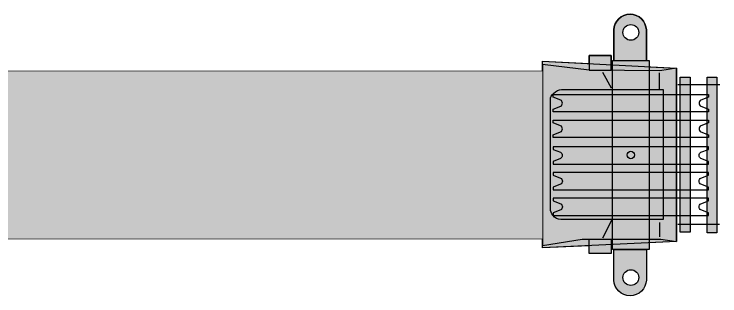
# Model space of a CAD drawing. Header units: millimetres. Extents: x 36329 to 47287, y -30710 to -18789.
# Drawn here: x 45774 to 47266, y -27549 to -26953 of the extents above; entities that cross this region are included whole.
import ezdxf

# ---------------------------------------------------------------- set-up
doc = ezdxf.new("R2010")
doc.units = ezdxf.units.MM
doc.set_wipeout_variables(frame=1)
doc.layers.add('LTM-1040-2.1', color=251, linetype='Continuous')
doc.layers.add('LTM-1040-2.1 Штрих', color=41, linetype='Continuous', lineweight=15)

# ---------------------------------------------------------------- blocks, each defined once
blk = doc.blocks.new('BLOCK-20171129.200241')
at = {"color": 0, "linetype": 'ByBlock', "lineweight": -2, "transparency": 16777216}
blk.add_lwpolyline([(148.1906347566764, -6.608006865393691, -0.5504970467297998), (148.1906347566764, 6.608006865393691), (164.0886951102002, 12.79369584101369), (164.0886951102002, 18.4475835019075), (-164.0886951102002, 18.4475835019075), (-164.0886951102002, 12.79369584101369), (-148.1906347566764, 6.608006865393691, -0.5504970467297998), (-148.1906347566764, -6.608006865393691), (-164.0886951102002, -12.79369584101369), (-164.0886951102002, -18.4475835019075), (164.0886951102002, -18.4475835019075), (164.0886951102002, -12.79369584101369)], format="xyb", close=True, dxfattribs=at)
blk = doc.blocks.new('BLOCK-20171130.101911')
at = {"color": 0, "linetype": 'ByBlock', "lineweight": -2, "transparency": 16777216}
for points in [[(-160.3660859077354, -163.295191569654), (-181.022368550206, -163.295191569654), (-181.022368550206, 165.1061149937523), (-160.3660859077354, 165.1061149937523)], [(-103.2702173951257, -163.295191569654), (-124.4862908951109, -163.295191569654), (-124.4862908951109, 163.9585437357964), (-103.2702173951257, 163.9585437357964)]]:
    blk.add_lwpolyline(points, close=True, dxfattribs=at)
at = {"color": 0, "linetype": 'ByBlock', "lineweight": -2}
blk.add_wipeout([(-95.55070146989601, 183.8479129034855), (-38.141350077108655, 186.55547278229653), (-38.141350077108655, 200.54927313753387), (-32.090010907282675, 200.56326790898277), (-32.090010907282675, 265.27509103812883), (-32.09001090728276, 265.27509103812883), (-27.28190528950401, 281.84344307859635), (-15.029503098755868, 293.98868122054864), (1.5804470170306217, 298.6510546632992), (18.36339901831863, 294.6559712985817), (31.0912224869453, 283.0099127928013), (36.557395855037385, 266.64687158162826), (36.624316853158234, 265.27509103812883), (36.624316853158234, 200.56326790898277), (39.3337046035376, 200.54927313753387), (39.3337046035376, 190.20937836689018), (41.97031954243718, 190.33372732139412), (41.97031954243718, 209.23442829194357), (88.71285614527007, 209.23442829194357), (88.71285614527007, 192.53821515602897), (187.535535177376, 197.19892485527782), (187.535535177376, -197.3136819810901), (88.71285614527007, -192.1937409278131), (88.71285614527007, -209.1952429319066), (41.97031954243718, -209.1952429319066), (41.97031954243718, -189.7720394071593), (39.3337046035376, -189.63543803994696), (39.3337046035376, -198.7523444848851), (36.624316853158234, -198.7523444848851), (36.624316853158234, -263.4641676140313), (36.624316853158234, -263.4641676140313), (31.81621123537957, -280.03251965449886), (19.563809044631398, -292.17775779645103), (2.9538589288448804, -296.8401312392016), (-13.829093072443158, -292.84504787448395), (-26.556916541069768, -281.1989893687035), (-32.02308990916188, -264.83594815753065), (-32.090010907282675, -263.4641676140313), (-32.090010907282675, -198.7523444848851), (-38.141350077108655, -198.7523444848851), (-38.141350077108655, -185.62150402247875), (-95.55070146989601, -182.64716151409112)], dxfattribs=at)
at = {"layer": 'LTM-1040-2.1 Штрих'}
h = blk.add_hatch(color=256, dxfattribs=at)
h.dxf.hatch_style = 1
h.paths.add_polyline_path([(-160.3660859077354, -163.295191569654), (-181.022368550206, -163.295191569654), (-181.022368550206, 165.1061149937523), (-160.3660859077354, 165.1061149937523)])
h.paths.add_polyline_path([(-103.2702173951257, -163.295191569654), (-124.4862908951109, -163.295191569654), (-124.4862908951109, 163.9585437357964), (-103.2702173951257, 163.9585437357964)])
edge = h.paths.add_edge_path()
edge.add_line((-95.55070146989601, -182.6471615140908), (-95.55070146989601, 183.8479129034858))
edge.add_line((-95.55070146989601, 183.8479129034895), (-38.14135007710865, 186.5554727823005))
edge.add_line((-38.14135007710865, 186.5554727822964), (-38.14135007710865, 200.5492731375339))
edge.add_line((-38.14135007710865, 200.5492731375343), (-32.0900109072827, 200.5632679089831))
edge.add_line((-32.0900109072827, 200.5632679089831), (-32.0900109072827, 265.2750910381292))
edge.add_arc((2.267152972937765, 264.2865323607693), 34.37138283733879, 1.6481167486829804, 178.351883251317, ccw=False)
edge.add_line((36.62431685315823, 265.2750910381292), (36.62431685315823, 200.5632679089831))
edge.add_line((36.62431685315823, 200.5632679089831), (39.33370460353763, 200.5492731375343))
edge.add_line((39.33370460353763, 200.5492731375343), (39.33370460353763, 190.2093783668905))
edge.add_line((39.33370460353763, 190.2093783668897), (41.97031954243721, 190.3337273213936))
edge.add_line((41.97031954243721, 190.3337273213911), (41.97031954243721, 209.2344282919406))
edge.add_line((41.97031954243721, 209.2344282919439), (88.71285614527005, 209.2344282919439))
edge.add_line((88.71285614527005, 209.2344282919439), (88.71285614527005, 192.5382151560293))
edge.add_line((88.71285614527005, 192.5382151560261), (187.535535177376, 197.198924855275))
edge.add_line((187.535535177376, 197.1989248552782), (187.535535177376, -197.3136819810898))
edge.add_line((187.535535177376, -197.3136819810898), (88.71285614527005, -192.1937409278128))
edge.add_line((88.71285614527005, -192.1937409278107), (88.71285614527005, -209.1952429319042))
edge.add_line((88.71285614527005, -209.1952429319063), (41.97031954243721, -209.1952429319063))
edge.add_line((41.97031954243721, -209.1952429319063), (41.97031954243721, -189.7720394071589))
edge.add_line((41.97031954243721, -189.7720394071584), (39.33370460353763, -189.6354380399462))
edge.add_line((39.33370460353763, -189.6354380399498), (39.33370460353763, -198.7523444848879))
edge.add_line((39.33370460353763, -198.7523444848848), (36.62431685315823, -198.7523444848848))
edge.add_line((36.62431685315823, -198.7523444848848), (36.62431685315823, -263.4641676140309))
edge.add_arc((2.267152972937765, -262.4756089366711), 34.37138283733879, 181.6481167486829, 358.351883251317, ccw=False)
edge.add_line((-32.0900109072827, -263.4641676140309), (-32.0900109072827, -198.7523444848848))
edge.add_line((-32.0900109072827, -198.7523444848848), (-38.14135007710865, -198.7523444848848))
edge.add_line((-38.14135007710865, -198.7523444848848), (-38.14135007710865, -185.6215040224784))
edge.add_line((-38.14135007710865, -185.6215040224779), (-95.55070146989601, -182.6471615140903))
edge = h.paths.add_edge_path(flags=16)
edge.add_arc((0.7682032468146645, 260), 16.69576815151849, 0, 360)
edge = h.paths.add_edge_path(flags=16)
edge.add_arc((0.7682032468146645, -258.1890765759017), 16.69576815151849, 0, 360)
at = {"color": 0, "linetype": 'ByBlock', "lineweight": -2}
blk.add_lwpolyline([(-95.55070146989601, -182.6471615140908), (-95.55070146989601, 183.8479129034895), (-38.14135007710865, 186.5554727822964), (-38.14135007710865, 200.5492731375343), (-32.0900109072827, 200.5632679089831), (-32.0900109072827, 265.2750910381292, -0.9716408570964301), (36.62431685315823, 265.2750910381292), (36.62431685315823, 200.5632679089831), (39.33370460353763, 200.5492731375343), (39.33370460353763, 190.2093783668897), (41.97031954243721, 190.3337273213911), (41.97031954243721, 209.2344282919439), (88.71285614527005, 209.2344282919439), (88.71285614527005, 192.5382151560261), (187.535535177376, 197.1989248552782), (187.535535177376, -197.3136819810898), (88.71285614527005, -192.1937409278107), (88.71285614527005, -209.1952429319063), (41.97031954243721, -209.1952429319063), (41.97031954243721, -189.7720394071584), (39.33370460353763, -189.6354380399498), (39.33370460353763, -198.7523444848848), (36.62431685315823, -198.7523444848848), (36.62431685315823, -263.4641676140309, -0.9716408570964301), (-32.0900109072827, -263.4641676140309), (-32.0900109072827, -198.7523444848848), (-38.14135007710865, -198.7523444848848), (-38.14135007710865, -185.6215040224779), (-95.55070146989601, -182.6471615140908)], format="xyb", dxfattribs=at)
for points in [[(36.62431685315823, 265.2750910381292), (36.62431685315823, 200.5632679089831), (-32.0900109072827, 200.5632679089831), (-32.0900109072827, 265.2750910381292, -0.9716408570964301)], [(36.62431685315823, -263.4641676140309), (36.62431685315823, -198.7523444848848), (-32.0900109072827, -198.7523444848848), (-32.0900109072827, -263.4641676140309, 0.9716408570964301)]]:
    blk.add_lwpolyline(points, format="xyb", close=True, dxfattribs=at)
at = {"color": 0, "linetype": 'ByBlock', "lineweight": -2, "transparency": 16777216}
for points in [[(88.71285614527005, 178.5298997570208), (41.97031954243721, 178.5298997570208), (41.97031954243721, 209.2344282919439), (88.71285614527005, 209.2344282919439)], [(187.535535177376, -197.3136819810898), (-95.55070146989601, -182.6471615140908), (-95.55070146989601, 183.8479129034895), (187.535535177376, 197.1989248552782)], [(39.33370460353763, -198.7523444848848), (-38.14135007710865, -198.7523444848848), (-38.14135007710865, 200.5492731375343), (39.33370460353763, 200.5492731375343)], [(103.8775904754293, 178.6474558370901), (-63.05204323666112, 178.6474558370901), (-95.51991297271888, 183.8535108120486), (-95.51991297271888, -182.6415636055244), (-60.33705757764255, -176.9037073159489), (88.73524777952844, -178.5550903456242), (187.535535177376, -190.478635610787), (187.535535177376, 192.1943945891035)], [(88.71285614527005, -178.5466934827782), (41.97031954243721, -178.5466934827782), (41.97031954243721, -209.1952429319063), (88.71285614527005, -209.1952429319063)]]:
    blk.add_lwpolyline(points, close=True, dxfattribs=at)
for points in [[(-60.86885889233963, 173.6905077937845), (-60.86885889233963, 143.8536550880672)], [(40.76117129017075, 137.8051148725572), (60.85766307513404, 176.990474898892)], [(-187.0149296799718, 147.6630318734169), (-98.37204739185108, 147.6630318734169)], [(147.3173610189187, -137.2145355178945), (-67.3904223824211, -137.2145355178945), (-67.3904223824211, 137.3348905522216), (148.9687440486305, 137.3348905522143)], [(170.71661886316, 115.5310366518679), (170.71661886316, -117.1460332758288)], [(-187.535535177376, -147.553872656259), (-98.36085157465277, -147.553872656259)], [(-59.79965835446637, -138.8967070447106), (-59.79965835446637, -172.5401375816145)], [(41.88075300526543, -140.5117036686788), (59.82204998872476, -173.6793119766444)]]:
    blk.add_lwpolyline(points, dxfattribs=at)
at = {"color": 0, "linetype": 'ByBlock', "lineweight": -2}
for centre, radius in [((0.7682032468146645, 260), 16.69576815151849), ((0.7682032468146645, 0.9054617120491457), 7.92312923555437), ((0.7682032468146645, -258.1890765759017), 16.69576815151849)]:
    blk.add_circle(centre, radius, dxfattribs=at)
at = {"color": 0, "linetype": 'ByBlock', "lineweight": -2, "transparency": 16777216}
for points in [[(148.9687440486305, 137.3348905522143), (162.5436723434323, 137.3348905522143), (170.71661886316, 122.5844014566101), (170.71661886316, 115.5310366518679)], [(170.71661886316, -117.1460332758288), (170.71661886316, -124.7032098522905), (159.2968853697894, -137.2145355178945), (147.3173610189187, -137.2145355178945)]]:
    blk.add_open_spline(points, degree=3, dxfattribs=at)
for p in [(0.7682032468146645, 110.5180663106876), (0.8376661364018219, 56.22124095073377), (0.9258066006368608, 1.818106105733023)]:
    blk.add_blockref('BLOCK-20171129.200241', p, dxfattribs=at)
at = {"color": 0, "linetype": 'ByBlock', "lineweight": -2, "transparency": 16777216, "xscale": -1, "rotation": 180}
for p in [(0.8376661364018219, -54.41031752663548), (0.7682032468146645, -108.7071428865893)]:
    blk.add_blockref('BLOCK-20171129.200241', p, dxfattribs=at)
blk = doc.blocks.new('*U190')
at = {"color": 0, "linetype": 'ByBlock', "lineweight": -2}
blk.add_lwpolyline([(177.000000000003, 7245.80196582085), (177, 0), (-177, 0), (-176.999999999997, 7245.80196582085)], close=True, dxfattribs=at)
at = {"color": 0, "linetype": 'ByBlock', "lineweight": -2, "rotation": 270}
blk.add_blockref('BLOCK-20171130.101911', (-0.9054617120461479, 7433.337500998226), dxfattribs=at)
at = {"color": 0, "linetype": 'ByBlock', "lineweight": -2}
blk.add_wipeout([(176.99999999999955, 9.094947017729282e-13), (-177, 9.094947017729282e-13), (-176.99999999999818, 7245.8019658208505), (177.00000000000227, 7245.8019658208505)], dxfattribs=at)
at = {"layer": 'LTM-1040-2.1 Штрих'}
h = blk.add_hatch(color=253, dxfattribs=at)
h.dxf.hatch_style = 1
h.paths.add_polyline_path([(177.000000000003, 7245.80196582085), (177, 0), (-177, -8.881784197001252e-16), (-176.999999999997, 7245.80196582085)])

msp = doc.modelspace()

# ---------------------------------------------------------------- block references
at = {"layer": 'LTM-1040-2.1', "rotation": 270}
msp.add_blockref('*U190', (39644.89719130747, -27250.74566152782), dxfattribs=at)

doc.saveas('drawing.dxf')
